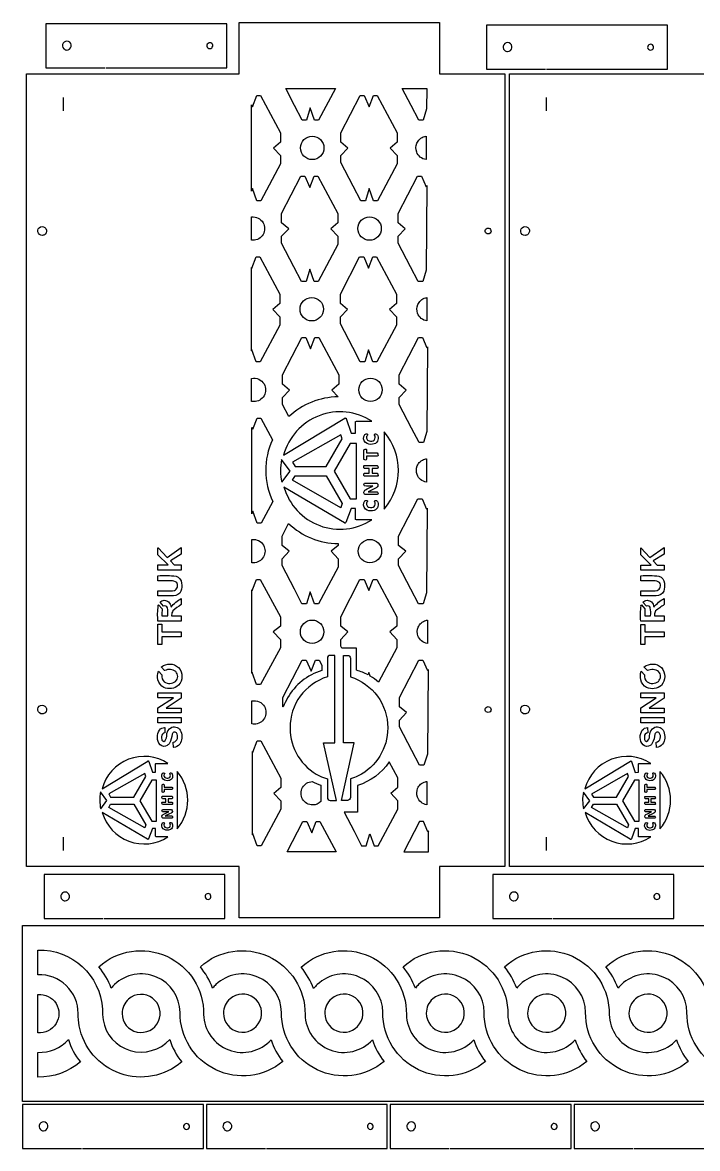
# Model space of a CAD drawing. Header units: millimetres. Extents: x -493 to 497, y 1253 to 3246.
# Drawn here: x -493 to -33, y 1253 to 2020 of the extents above; entities that cross this region are included whole.
import ezdxf

# ---------------------------------------------------------------- set-up
doc = ezdxf.new("R2010")
doc.units = ezdxf.units.MM
doc.layers.add('Default', color=70, linetype='Continuous')

msp = doc.modelspace()

# ---------------------------------------------------------------- linework, layer by layer
at = {"layer": 'Default'}
for points in [[(-345.25, 1425.01), (-345.25, 1445.01), (-490.25, 1445.03), (-490.25, 1985.01), (-345.25, 1985.01), (-345.25, 2020.01), (-208.61, 2020.01), (-208.61, 1985.01), (-164.08, 1985.01), (-164.08, 1445.01), (-208.61, 1445.01), (-208.61, 1410.01), (-345.25, 1410.01)], [(-16.08, 1425), (-16.08, 1445), (-161.08, 1445.01), (-161.08, 1985), (-16.08, 1985), (-16.08, 2020), (120.56, 2020), (120.56, 1985), (165.08, 1985), (165.08, 1445), (120.56, 1445), (120.56, 1410), (-16.08, 1410)], [(-279.62, 1975.01), (-291.16, 1953.57), (-291.97, 1953.57), (-293.22, 1953.57), (-293.86, 1953.57), (-296.82, 1961.84), (-299.33, 1953.57), (-302.4, 1953.57), (-307.58, 1963.52), (-313.56, 1975.01)], [(-217.41, 1975.01), (-217.52, 1961.17), (-219.82, 1953.57), (-222.89, 1953.57), (-228.07, 1963.52), (-234.05, 1975.01)], [(-317.12, 1938.63), (-317.12, 1938.5), (-321.91, 1934.46), (-317.12, 1929.4), (-317.12, 1928.83), (-317.12, 1923.69), (-330.59, 1898.64), (-331.41, 1898.64), (-332.66, 1898.64), (-333.3, 1898.64), (-336.26, 1906.9), (-336.81, 1905.09), (-336.81, 1963.94), (-336.26, 1962.63), (-333.3, 1970.29), (-330.78, 1970.19), (-317.12, 1944.87), (-317.12, 1938.63)], [(-262.81, 1970.29), (-259.97, 1970.29), (-256.75, 1962.63), (-253.79, 1970.29), (-251.27, 1970.19), (-237.61, 1944.87), (-237.61, 1938.63), (-237.61, 1938.5), (-242.4, 1934.46), (-237.61, 1929.4), (-237.61, 1928.83), (-237.61, 1923.69), (-251.09, 1898.64), (-251.9, 1898.64), (-253.15, 1898.64), (-253.79, 1898.64), (-256.75, 1906.9), (-259.26, 1898.64), (-262.33, 1898.64), (-267.51, 1908.59), (-275.89, 1924.71), (-275.89, 1928.83), (-275.89, 1929.4), (-271.11, 1934.46), (-275.89, 1938.5), (-275.89, 1938.63), (-275.89, 1940.35), (-275.89, 1943.9), (-275.89, 1944.81)], [(-303.25, 1915.36), (-300.41, 1915.36), (-297.19, 1907.7), (-294.22, 1915.36), (-291.71, 1915.26), (-278.05, 1889.94), (-278.05, 1883.69), (-278.05, 1883.56), (-282.83, 1879.53), (-278.05, 1874.47), (-278.05, 1873.89), (-278.05, 1868.76), (-291.52, 1843.7), (-292.34, 1843.7), (-293.59, 1843.7), (-294.22, 1843.7), (-297.19, 1851.97), (-299.69, 1843.7), (-302.76, 1843.7), (-307.94, 1853.65), (-316.33, 1869.77), (-316.33, 1873.89), (-316.33, 1874.47), (-311.54, 1879.53), (-316.33, 1883.56), (-316.33, 1883.69), (-316.33, 1885.41), (-316.33, 1888.96), (-316.33, 1889.88)], [(-217.44, 1908.91), (-217.88, 1851.3), (-220.18, 1843.7), (-223.25, 1843.7), (-228.43, 1853.65), (-236.82, 1869.77), (-236.82, 1873.89), (-236.82, 1874.47), (-232.04, 1879.53), (-236.82, 1883.56), (-236.82, 1883.69), (-236.82, 1885.41), (-236.82, 1888.96), (-236.82, 1889.88), (-223.74, 1915.36), (-220.9, 1915.36), (-217.88, 1908.18)], [(-336.81, 1796.42), (-336.81, 1853.2), (-336.63, 1852.76), (-333.66, 1860.42), (-331.15, 1860.32), (-317.49, 1835), (-317.49, 1828.76), (-317.49, 1828.63), (-322.27, 1824.59), (-317.49, 1819.53), (-317.49, 1818.96), (-317.49, 1813.82), (-330.96, 1788.77), (-331.77, 1788.77), (-333.03, 1788.77), (-333.66, 1788.77), (-336.63, 1797.03)], [(-263.18, 1860.42), (-260.34, 1860.42), (-257.12, 1852.76), (-254.15, 1860.42), (-251.64, 1860.32), (-237.98, 1835), (-237.98, 1828.76), (-237.98, 1828.63), (-242.76, 1824.59), (-237.98, 1819.53), (-237.98, 1818.96), (-237.98, 1813.82), (-251.45, 1788.77), (-252.27, 1788.77), (-253.52, 1788.77), (-254.15, 1788.77), (-257.12, 1797.03), (-259.62, 1788.77), (-262.69, 1788.77), (-267.87, 1798.72), (-276.26, 1814.84), (-276.26, 1818.96), (-276.26, 1819.53), (-271.47, 1824.59), (-276.26, 1828.63), (-276.26, 1828.76), (-276.26, 1830.48), (-276.26, 1834.03), (-276.26, 1834.94)], [(-216.81, 1799.04), (-217.25, 1741.43), (-219.55, 1733.83), (-222.62, 1733.83), (-227.8, 1743.78), (-236.19, 1759.9), (-236.19, 1764.02), (-236.19, 1764.6), (-231.4, 1769.66), (-236.19, 1773.69), (-236.19, 1773.82), (-236.19, 1775.54), (-236.19, 1779.09), (-236.19, 1780.01), (-223.11, 1805.49), (-220.27, 1805.49), (-217.25, 1798.31)], [(-275.98, 1739.23), (-308.91, 1720.46), (-307.22, 1717.56), (-286.07, 1717.56), (-275.06, 1736.38), (-275.99, 1739.19)], [(-269.53, 1695.54), (-265.35, 1695.54), (-265.35, 1733.18), (-269.53, 1733.18), (-280.54, 1714.36)], [(-275.98, 1689.48), (-308.91, 1708.26), (-307.22, 1711.15), (-286.07, 1711.15), (-275.06, 1692.33), (-275.99, 1689.53)], [(-217.18, 1689.17), (-217.62, 1631.56), (-219.92, 1623.96), (-222.99, 1623.96), (-228.17, 1633.91), (-236.55, 1650.03), (-236.55, 1654.15), (-236.55, 1654.73), (-231.77, 1659.79), (-236.55, 1663.82), (-236.55, 1663.95), (-236.55, 1665.67), (-236.55, 1669.22), (-236.55, 1670.14), (-223.47, 1695.62), (-220.63, 1695.62), (-217.62, 1688.44)], [(-336.54, 1576.68), (-336.54, 1633.46), (-336.36, 1633.02), (-333.39, 1640.68), (-330.88, 1640.58), (-317.22, 1615.26), (-317.22, 1609.02), (-317.22, 1608.89), (-322, 1604.85), (-317.22, 1599.79), (-317.22, 1599.22), (-317.22, 1594.08), (-330.69, 1569.03), (-331.51, 1569.03), (-332.76, 1569.03), (-333.39, 1569.03), (-336.36, 1577.29)], [(-216.54, 1579.3), (-216.99, 1521.69), (-219.29, 1514.09), (-222.36, 1514.09), (-227.53, 1524.04), (-235.92, 1540.16), (-235.92, 1544.28), (-235.92, 1544.86), (-231.14, 1549.92), (-235.92, 1553.95), (-235.92, 1554.08), (-235.92, 1555.8), (-235.92, 1559.35), (-235.92, 1560.27), (-222.84, 1585.75), (-220, 1585.75), (-216.99, 1578.57)], [(-336.12, 1466.72), (-336.12, 1523.5), (-335.93, 1523.06), (-332.97, 1530.71), (-330.45, 1530.62), (-316.79, 1505.3), (-316.79, 1499.05), (-316.79, 1498.92), (-321.58, 1494.89), (-316.79, 1489.83), (-316.79, 1489.25), (-316.79, 1484.12), (-330.27, 1459.06), (-331.08, 1459.06), (-332.33, 1459.06), (-332.97, 1459.06), (-335.93, 1467.33)], [(-409.65, 1508.48), (-434.22, 1494.48), (-432.95, 1492.32), (-417.18, 1492.32), (-408.97, 1506.35), (-409.65, 1508.45)], [(-404.84, 1475.89), (-401.72, 1475.89), (-401.72, 1503.96), (-404.84, 1503.96), (-413.05, 1489.92)], [(-80.48, 1508.47), (-105.05, 1494.46), (-103.79, 1492.3), (-88.01, 1492.3), (-79.8, 1506.34), (-80.49, 1508.43)], [(-75.67, 1475.87), (-72.55, 1475.87), (-72.55, 1503.95), (-75.67, 1503.95), (-83.88, 1489.91)], [(-409.65, 1471.37), (-434.22, 1485.37), (-432.95, 1487.53), (-417.18, 1487.53), (-408.97, 1473.49), (-409.65, 1471.4)], [(-80.48, 1471.35), (-105.05, 1485.36), (-103.79, 1487.52), (-88.01, 1487.52), (-79.8, 1473.48), (-80.49, 1471.39)], [(-279.23, 1455.01), (-312.59, 1455.01), (-301.92, 1475.78), (-299.08, 1475.78), (-295.86, 1468.12), (-292.9, 1475.78), (-290.38, 1475.68)], [(-216.23, 1455.01), (-216.12, 1469.33), (-216.56, 1468.61), (-219.58, 1475.78), (-222.42, 1475.78), (-233.08, 1455.01)], [(497, 1405), (497, 1285), (-493, 1285), (-493, 1405)]]:
    msp.add_lwpolyline(points, close=True, dxfattribs=at)
for points in [[(-436.16, 1989.22), (-353.78, 1989.22), (-353.78, 2019.22), (-477.12, 2019.22), (-477.12, 1989.22), (-436.85, 1989.22)], [(-135.66, 1988.22), (-53.28, 1988.22), (-53.28, 2018.22), (-176.62, 2018.22), (-176.62, 1988.22), (-136.35, 1988.22)], [(-465.25, 1969.01), (-465.25, 1959.94)], [(-136.08, 1969), (-136.08, 1959.93)], [(-465.25, 1465.01), (-465.25, 1455.94)], [(-136.08, 1465), (-136.08, 1455.93)], [(-437.34, 1409.63), (-354.97, 1409.63), (-354.97, 1439.63), (-478.3, 1439.63), (-478.3, 1409.63), (-438.04, 1409.63)], [(-131.38, 1409.63), (-49, 1409.63), (-49, 1439.63), (-172.34, 1439.63), (-172.34, 1409.63), (-132.07, 1409.63)], [(-452.04, 1253), (-369.66, 1253), (-369.66, 1283), (-493, 1283), (-493, 1253), (-452.73, 1253)], [(-326.7, 1253), (-244.32, 1253), (-244.32, 1283), (-367.66, 1283), (-367.66, 1253), (-327.39, 1253)], [(-201.36, 1253), (-118.99, 1253), (-118.99, 1283), (-242.32, 1283), (-242.32, 1253), (-202.05, 1253)], [(-76.02, 1253), (6.35, 1253), (6.35, 1283), (-116.99, 1283), (-116.99, 1253), (-76.72, 1253)]]:
    msp.add_lwpolyline(points, dxfattribs=at)
for points in [[(-462.81, 2001.29, 5.251225), (-464.86, 2002.11, 0.191346)], [(-365.31, 2002.22, 5.257541), (-366.68, 2002.76, 0.191576)], [(-162.31, 2000.3, 5.251225), (-164.36, 2001.11, 0.191346)], [(-64.81, 2001.22, 5.257541), (-66.18, 2001.77, 0.191576)], [(-217.88, 1926.66, -0.142003), (-221.84, 1928.37, -0.133619), (-224.27, 1931.81, -0.187557), (-224.13, 1937.72, -0.110172), (-222.14, 1940.55, -0.122176), (-218.88, 1942.33, -0.033359), (-217.88, 1942.52)], [(-336.81, 1871.72), (-336.81, 1887.59, -0.298874), (-328.98, 1883.65, -0.57735), (-335.9, 1871.67, -0.028632)], [(-479.56, 1875.01, -5.251225), (-477.51, 1875.83, -0.191346)], [(-175.56, 1876.01, -5.257541), (-174.2, 1876.56, -0.191576)], [(-150.39, 1875, -5.251225), (-148.34, 1875.81, -0.191346)], [(-217.25, 1816.79, -0.142003), (-221.21, 1818.5, -0.133619), (-223.64, 1821.94, -0.187557), (-223.5, 1827.85, -0.110172), (-221.51, 1830.68, -0.122176), (-218.25, 1832.46, -0.033359), (-217.25, 1832.65)], [(-277.81, 1765.01, 0.187017), (-311.34, 1751.52), (-315.7, 1759.9), (-315.7, 1764.02), (-315.7, 1764.6), (-310.91, 1769.66), (-315.7, 1773.69), (-315.7, 1773.82), (-315.7, 1775.54), (-315.7, 1779.09), (-315.7, 1780.01), (-302.62, 1805.49), (-299.78, 1805.49), (-296.56, 1797.83), (-293.59, 1805.49), (-291.08, 1805.39), (-277.42, 1780.07), (-277.42, 1773.82), (-277.42, 1773.69), (-282.2, 1769.66)], [(-336.81, 1761.95), (-336.81, 1777.62, -0.320789), (-328.35, 1773.78, -0.57735), (-335.27, 1761.8, -0.048658)], [(-322.63, 1735.83, 0.221137), (-322.38, 1693.67), (-330.33, 1678.9), (-331.14, 1678.9), (-332.4, 1678.9), (-333.03, 1678.9), (-336, 1687.16), (-336.54, 1685.35), (-336.54, 1744.2), (-336, 1742.89), (-333.03, 1750.55), (-330.51, 1750.45)], [(-314.99, 1725.28), (-273.31, 1750.55, -0.48177), (-272.29, 1750.17), (-269.03, 1740.25), (-266.05, 1740.34), (-266.07, 1747.68, -0.416181), (-265.37, 1748.38), (-254.76, 1748.38, 0.509963)], [(-252.26, 1739.72, -0.346715), (-250.85, 1738.55, -0.511237), (-254.31, 1732.69, -0.22276), (-259.06, 1733.85, -0.405203), (-259.62, 1739.41, -0.37263), (-257.78, 1739.49, -0.232737), (-258.11, 1738.51, 0.54722), (-256.74, 1735.09, 0.229603), (-253.15, 1735.55, 0.32845), (-253.05, 1738.98, -0.580608)], [(-246.44, 1741.11), (-246.44, 1688.57, 0.372988)], [(-259.3, 1729.37, -0.536374), (-258.39, 1728.94), (-258.39, 1726.79), (-251.12, 1726.79), (-251.12, 1726.79, -0.282009), (-250.68, 1725.71, -0.551697), (-251.12, 1724.62), (-258.39, 1724.62), (-258.39, 1722.47, -0.461158), (-260.15, 1722.27, -0.163379), (-260.22, 1722.47), (-260.22, 1728.94, -0.182857)], [(-316.27, 1706.8), (-310.49, 1714.38), (-316.39, 1722.29, 0.095574)], [(-251.12, 1718.34, -0.285022), (-250.68, 1717.27, -0.553162), (-251.12, 1716.18), (-254.7, 1716.18), (-254.7, 1713.04), (-251.12, 1713.04, -0.288661), (-250.68, 1711.96, -0.551693), (-251.12, 1710.88), (-259.81, 1710.88, -0.285656), (-260.26, 1711.96, -0.556213), (-259.81, 1713.04), (-256.58, 1713.04), (-256.58, 1716.18), (-259.81, 1716.18, -0.28895), (-260.26, 1717.27, -0.55095), (-259.81, 1718.34), (-251.12, 1718.34)], [(-217.62, 1706.92, -0.142003), (-221.58, 1708.63, -0.133619), (-224, 1712.07, -0.187557), (-223.86, 1717.98, -0.110172), (-221.88, 1720.81, -0.122176), (-218.62, 1722.59, -0.033359), (-217.62, 1722.78)], [(-254.79, 1681.29), (-265.37, 1681.29, -0.413193), (-266.07, 1681.99), (-266.07, 1689.02), (-269.04, 1689.02), (-272.53, 1679.49, -0.47026), (-273.54, 1679.13), (-314.76, 1703.57, 0.503692)], [(-251.52, 1706.26, -0.653093), (-251.95, 1703.11, -0.01846), (-257.24, 1700.35, -0.008463), (-251.13, 1700.37, -0.519517), (-251.13, 1698.39), (-259.4, 1698.39, -0.580221), (-259.18, 1701.67, -0.017313), (-254.11, 1704.3, -0.006101), (-259.79, 1704.29, -0.521436), (-259.79, 1706.26)], [(-252.26, 1694.43, -0.346715), (-250.85, 1693.27, -0.511237), (-254.31, 1687.41, -0.22276), (-259.06, 1688.57, -0.405203), (-259.62, 1694.12, -0.37263), (-257.78, 1694.21, -0.232737), (-258.11, 1693.23, 0.54722), (-256.74, 1689.81, 0.229603), (-253.15, 1690.26, 0.32845), (-253.05, 1693.7, -0.580608)], [(-311.62, 1678.78, 0.189218), (-277.78, 1665.02), (-277.78, 1663.95), (-277.78, 1663.82), (-282.57, 1659.79), (-277.78, 1654.73), (-277.78, 1654.15), (-277.78, 1649.02), (-291.25, 1623.96), (-292.07, 1623.96), (-293.32, 1623.96), (-293.96, 1623.96), (-296.92, 1632.23), (-299.42, 1623.96), (-302.49, 1623.96), (-307.67, 1633.91), (-316.06, 1650.03), (-316.06, 1654.15), (-316.06, 1654.73), (-311.28, 1659.79), (-316.06, 1663.82), (-316.06, 1663.95), (-316.06, 1665.67), (-316.06, 1669.22), (-316.06, 1670.14)], [(-336.54, 1651.98), (-336.54, 1667.85, -0.298874), (-328.72, 1663.91, -0.57735), (-335.63, 1651.93, -0.028632)], [(-384.76, 1646.95), (-400.62, 1646.95, -0.389639), (-400.66, 1646.99), (-400.66, 1650.44, -0.426307), (-400.62, 1650.48), (-393.67, 1650.48), (-400.65, 1657.38, -0.196924), (-400.66, 1657.41), (-400.66, 1662.05, -0.694813), (-400.6, 1662.08), (-394.44, 1655.67), (-384.78, 1662.44, -0.612482), (-384.73, 1662.4), (-384.73, 1657.94, -0.266816), (-384.74, 1657.9), (-392.15, 1653.23), (-389.54, 1650.48), (-384.76, 1650.48, -0.389639), (-384.73, 1650.44), (-384.73, 1646.99, -0.426307)], [(-55.59, 1646.93), (-71.45, 1646.93, -0.389639), (-71.49, 1646.97), (-71.49, 1650.42, -0.426307), (-71.45, 1650.46), (-64.51, 1650.46), (-71.48, 1657.37, -0.196924), (-71.49, 1657.4), (-71.49, 1662.04, -0.694813), (-71.43, 1662.07), (-65.27, 1655.65), (-55.61, 1662.42, -0.612482), (-55.56, 1662.39), (-55.56, 1657.92, -0.266816), (-55.58, 1657.89), (-62.98, 1653.21), (-60.37, 1650.46), (-55.59, 1650.46, -0.389639), (-55.56, 1650.42), (-55.56, 1646.97, -0.426307)], [(-400.66, 1629.47), (-400.66, 1632.93, -0.426757), (-400.62, 1632.97, 0.040683), (-389.39, 1633.09, 0.44272), (-387.81, 1638.58, 0.170069), (-391.85, 1639.62), (-400.62, 1639.62, -0.389251), (-400.66, 1639.66), (-400.66, 1643.11, -0.426757), (-400.62, 1643.15, -0.055944), (-388.25, 1642.87, -0.317039), (-384.55, 1638.17, -0.114204), (-384.98, 1632.76, -0.325277), (-390.14, 1629.5, -0.015017), (-400.63, 1629.43, -0.300471)], [(-71.49, 1629.46), (-71.49, 1632.91, -0.426757), (-71.45, 1632.95, 0.040683), (-60.22, 1633.08, 0.44272), (-58.64, 1638.57, 0.170069), (-62.68, 1639.6), (-71.45, 1639.6, -0.389251), (-71.49, 1639.64), (-71.49, 1643.09, -0.426757), (-71.45, 1643.13, -0.055944), (-59.08, 1642.85, -0.317039), (-55.38, 1638.15, -0.114204), (-55.81, 1632.74, -0.325277), (-60.97, 1629.48, -0.015017), (-71.46, 1629.42, -0.300471)], [(-275.99, 1599.22), (-275.99, 1599.79), (-271.21, 1604.85), (-275.99, 1608.89), (-275.99, 1609.02), (-275.99, 1610.74), (-275.99, 1614.29), (-275.99, 1615.2), (-262.91, 1640.68), (-260.07, 1640.68), (-256.85, 1633.02), (-253.89, 1640.68), (-251.37, 1640.58), (-237.71, 1615.26), (-237.71, 1609.02), (-237.71, 1608.89), (-242.5, 1604.85), (-237.71, 1599.79), (-237.71, 1599.22), (-237.71, 1594.08), (-250.27, 1570.72, 0.0425), (-255.94, 1574.76), (-256.85, 1577.29), (-257.38, 1575.56, 0.052052), (-265.25, 1578.79), (-265.25, 1593.91), (-275.37, 1593.91), (-275.99, 1595.1)], [(-391.35, 1616.41), (-391.35, 1615.75), (-384.76, 1615.75, -0.389403), (-384.73, 1615.71), (-384.73, 1612.26, -0.426582), (-384.76, 1612.22), (-400.62, 1612.22, -0.389403), (-400.66, 1612.26, -0.059614), (-400.44, 1622.68, -0.665027), (-400.25, 1623.25), (-397.88, 1620.63, 0.005015), (-397.9, 1615.75), (-393.95, 1615.75, 0.077896), (-394.14, 1621.36, 0.432815), (-396.81, 1622.48, -0.325441), (-396.85, 1622.49), (-399.19, 1625.08, -0.40842), (-399.19, 1625.14, -0.42748), (-393.43, 1625.3, -0.187558), (-391.74, 1621.85, -0.086677), (-384.78, 1627.67, -0.604462), (-384.73, 1627.63), (-384.73, 1623.5, -0.249786), (-384.74, 1623.47, 0.036177), (-390.52, 1619.16, 0.120294)], [(-62.18, 1616.4), (-62.18, 1615.74), (-55.59, 1615.74, -0.389403), (-55.56, 1615.7), (-55.56, 1612.25, -0.426582), (-55.59, 1612.21), (-71.45, 1612.21, -0.389403), (-71.49, 1612.25, -0.059614), (-71.27, 1622.66, -0.665027), (-71.08, 1623.24), (-68.71, 1620.62, 0.005015), (-68.73, 1615.74), (-64.78, 1615.74, 0.077896), (-64.98, 1621.34, 0.432815), (-67.64, 1622.47, -0.325441), (-67.68, 1622.48), (-70.02, 1625.07, -0.40842), (-70.02, 1625.13, -0.42748), (-64.26, 1625.29, -0.187558), (-62.57, 1621.84, -0.086677), (-55.61, 1627.65, -0.604462), (-55.56, 1627.62), (-55.56, 1623.49, -0.249786), (-55.57, 1623.46, 0.036177), (-61.35, 1619.14, 0.120294)], [(-216.99, 1597.05, -0.142003), (-220.95, 1598.76, -0.133619), (-223.37, 1602.2, -0.187557), (-223.23, 1608.11, -0.110172), (-221.25, 1610.94, -0.122176), (-217.99, 1612.72, -0.033359), (-216.99, 1612.91)], [(-384.76, 1601.47), (-397.9, 1601.47), (-397.9, 1596.44, -0.426307), (-397.94, 1596.4), (-400.62, 1596.4, -0.389638), (-400.66, 1596.44), (-400.66, 1610.02, -0.426307), (-400.62, 1610.06), (-397.94, 1610.06, -0.389638), (-397.9, 1610.02), (-397.9, 1605), (-384.76, 1605, -0.389638), (-384.73, 1604.96), (-384.73, 1601.51, -0.426307)], [(-55.59, 1601.45), (-68.73, 1601.45), (-68.73, 1596.42, -0.426307), (-68.77, 1596.38), (-71.45, 1596.38, -0.389638), (-71.49, 1596.42), (-71.49, 1610.01, -0.426307), (-71.45, 1610.05), (-68.77, 1610.05, -0.389638), (-68.73, 1610.01), (-68.73, 1604.99), (-55.59, 1604.99, -0.389638), (-55.56, 1604.95), (-55.56, 1601.49, -0.426307)], [(-310.61, 1539.51, 0.284046), (-290.47, 1506.82, 0.045498), (-285.13, 1504.76), (-285.13, 1492.09, 0.417351), (-283.21, 1490.15), (-278.9, 1490.15), (-287.76, 1529.34), (-280.17, 1529.34), (-280.05, 1529.34), (-280.05, 1588.91, 0.005514), (-283.23, 1588.92, 0.402534), (-285.13, 1586.93), (-285.13, 1574.29, 0.331178)], [(-244, 1539.51, -0.284047), (-264.14, 1506.82, -0.045497), (-269.48, 1504.76), (-269.48, 1492.09, -0.417376), (-271.4, 1490.15), (-275.52, 1490.15), (-266.85, 1529.34), (-274.19, 1529.34), (-274.19, 1588.92, -0.004424), (-271.38, 1588.92, -0.402534), (-269.48, 1586.93), (-269.48, 1574.29, -0.331178)], [(-396.11, 1578.53), (-398.33, 1580.97, -0.418624), (-398.32, 1581.03, -0.371211), (-386.63, 1580.65, -0.38404), (-386.62, 1568.51, -0.285048), (-396.68, 1567.04, -0.225383), (-400.64, 1572.3, -0.145781), (-400.35, 1578.05, -0.577694), (-400.3, 1578.07), (-398.05, 1575.59, 0.249881), (-396.36, 1570.9, 0.330684), (-388.64, 1571.22, 0.413198), (-388.52, 1577.84, 0.29285), (-396.07, 1578.52, -0.351391)], [(-288.96, 1582.22), (-288.96, 1578.6, 0.18859), (-312.29, 1559.95, 0.041774), (-315.2, 1553.76), (-315.43, 1553.95), (-315.43, 1554.08), (-315.43, 1555.8), (-315.43, 1559.35), (-315.43, 1560.27), (-302.35, 1585.75), (-299.51, 1585.75), (-296.29, 1578.09), (-293.32, 1585.75), (-290.81, 1585.65)], [(-66.95, 1578.51), (-69.16, 1580.96, -0.418624), (-69.15, 1581.02, -0.371211), (-57.46, 1580.64, -0.38404), (-57.45, 1568.5, -0.285048), (-67.51, 1567.02, -0.225383), (-71.48, 1572.28, -0.145781), (-71.19, 1578.04, -0.577694), (-71.13, 1578.05), (-68.89, 1575.58, 0.249881), (-67.19, 1570.88, 0.330684), (-59.47, 1571.21, 0.413198), (-59.35, 1577.82, 0.29285), (-66.9, 1578.51, -0.351391)], [(-384.76, 1549.74), (-400.62, 1549.74, -0.389638), (-400.66, 1549.78), (-400.66, 1553.14, -0.261253), (-400.64, 1553.17), (-390.16, 1560.09), (-400.62, 1560.09, -0.389639), (-400.66, 1560.13), (-400.66, 1563.34, -0.426307), (-400.62, 1563.38), (-384.76, 1563.38, -0.389638), (-384.73, 1563.34), (-384.73, 1559.88, -0.260178), (-384.74, 1559.84), (-394.97, 1553.03), (-384.76, 1553.03, -0.389639), (-384.73, 1552.99), (-384.73, 1549.78, -0.426307)], [(-336.54, 1542.21), (-336.54, 1557.88, -0.320789), (-328.09, 1554.04, -0.57735), (-335, 1542.06, -0.048658)], [(-55.59, 1549.72), (-71.45, 1549.72, -0.389638), (-71.49, 1549.76), (-71.49, 1553.12, -0.261253), (-71.47, 1553.16), (-60.99, 1560.08), (-71.45, 1560.08, -0.389639), (-71.49, 1560.12), (-71.49, 1563.33, -0.426307), (-71.45, 1563.37), (-55.59, 1563.37, -0.389638), (-55.56, 1563.33), (-55.56, 1559.86, -0.260178), (-55.57, 1559.83), (-65.81, 1553.01), (-55.59, 1553.01, -0.389639), (-55.56, 1552.97), (-55.56, 1549.76, -0.426307)], [(-479.56, 1549.01, -5.251225), (-477.51, 1549.83, -0.191346)], [(-175.56, 1550.01, -5.257541), (-174.2, 1550.56, -0.191576)], [(-150.39, 1549, -5.251225), (-148.34, 1549.81, -0.191346)], [(-384.76, 1542.96), (-400.62, 1542.96, -0.389639), (-400.66, 1543), (-400.66, 1546.45, -0.426307), (-400.62, 1546.5), (-384.76, 1546.5, -0.389639), (-384.73, 1546.45), (-384.73, 1543, -0.426307)], [(-55.59, 1542.95), (-71.45, 1542.95, -0.389639), (-71.49, 1542.99), (-71.49, 1546.44, -0.426307), (-71.45, 1546.48), (-55.59, 1546.48, -0.389639), (-55.56, 1546.44), (-55.56, 1542.99, -0.426307)], [(-389.96, 1526.3), (-390.26, 1529.66, -0.412399), (-390.23, 1529.7, 0.318576), (-387.42, 1532.39, 0.239957), (-388.05, 1536.17, 0.600929), (-390.98, 1535.14, -0.094024), (-392.81, 1529.12, -0.117471), (-394.27, 1527.54), (-394.27, 1527.54, -0.35247), (-399.12, 1528.02, -0.209276), (-401.03, 1533.03, -0.161056), (-399.61, 1538.03, -0.23523), (-396.08, 1539.75, -0.29367), (-396.05, 1539.72), (-395.91, 1536.26, -0.403472), (-395.94, 1536.22, 0.370857), (-398.2, 1533.63, 0.042754), (-398.1, 1531.59, 0.295516), (-396.69, 1530.26, 0.283707), (-394.7, 1533.92, -0.296468), (-391.16, 1539.9, -0.441237), (-385.05, 1537, -0.260462), (-385.84, 1528.35, -0.202065), (-389.93, 1526.26, -0.302904)], [(-60.79, 1526.28), (-61.09, 1529.64, -0.412399), (-61.06, 1529.69, 0.318576), (-58.25, 1532.38, 0.239957), (-58.88, 1536.16, 0.600929), (-61.81, 1535.13, -0.094024), (-63.64, 1529.11, -0.117471), (-65.1, 1527.52), (-65.1, 1527.52, -0.35247), (-69.95, 1528.01, -0.209276), (-71.86, 1533.02, -0.161056), (-70.44, 1538.01, -0.23523), (-66.91, 1539.74, -0.29367), (-66.88, 1539.7), (-66.74, 1536.25, -0.403472), (-66.78, 1536.21, 0.370857), (-69.03, 1533.62, 0.042754), (-68.94, 1531.57, 0.295516), (-67.52, 1530.25, 0.283707), (-65.53, 1533.9, -0.296468), (-62, 1539.89, -0.441237), (-55.88, 1536.99, -0.260462), (-56.67, 1528.34, -0.202065), (-60.76, 1526.25, -0.302904)], [(-438.75, 1498.07), (-407.66, 1516.92, -0.48177), (-406.9, 1516.64), (-404.47, 1509.24), (-402.24, 1509.31), (-402.26, 1514.78, -0.416181), (-401.74, 1515.31), (-393.82, 1515.31, 0.509963)], [(-109.58, 1498.06), (-78.49, 1516.91, -0.48177), (-77.73, 1516.62), (-75.3, 1509.22), (-73.07, 1509.29), (-73.09, 1514.77, -0.416181), (-72.57, 1515.29), (-64.65, 1515.29, 0.509963)], [(-264.51, 1500.32), (-264.51, 1482.19), (-273.78, 1482.19), (-266.97, 1469.11), (-261.79, 1459.16), (-258.72, 1459.16), (-256.22, 1467.42), (-253.26, 1459.16), (-252.62, 1459.16), (-251.37, 1459.16), (-250.55, 1459.16), (-237.08, 1484.21), (-237.08, 1489.35), (-237.08, 1489.92), (-241.87, 1494.98), (-237.08, 1499.02), (-237.08, 1499.15), (-237.08, 1505.39), (-242.95, 1516.28, -0.168154)], [(-391.95, 1508.84, -0.346715), (-390.9, 1507.97, -0.511237), (-393.48, 1503.6, -0.22276), (-397.03, 1504.47, -0.405203), (-397.45, 1508.61, -0.37263), (-396.07, 1508.68, -0.232737), (-396.32, 1507.94, 0.54722), (-395.3, 1505.39, 0.229603), (-392.62, 1505.73, 0.32845), (-392.55, 1508.29, -0.580608)], [(-387.61, 1509.88), (-387.61, 1470.69, 0.372988)], [(-62.79, 1508.83, -0.346715), (-61.73, 1507.96, -0.511237), (-64.31, 1503.59, -0.22276), (-67.86, 1504.45, -0.405203), (-68.28, 1508.59, -0.37263), (-66.91, 1508.66, -0.232737), (-67.15, 1507.93, 0.54722), (-66.13, 1505.38, 0.229603), (-63.45, 1505.72, 0.32845), (-63.38, 1508.28, -0.580608)], [(-58.44, 1509.87), (-58.44, 1470.67, 0.372988)], [(-439.71, 1484.29), (-435.4, 1489.94), (-439.79, 1495.84, 0.095574)], [(-397.21, 1501.12, -0.536374), (-396.53, 1500.81), (-396.53, 1499.2), (-391.11, 1499.2), (-391.11, 1499.2, -0.282009), (-390.77, 1498.39, -0.551697), (-391.11, 1497.58), (-396.53, 1497.58), (-396.53, 1495.98, -0.461158), (-397.84, 1495.83, -0.163379), (-397.89, 1495.98), (-397.89, 1500.81, -0.182857)], [(-289.51, 1500.47), (-289.51, 1489.35, -0.197998), (-295.14, 1487.03, -0.57735), (-302.05, 1499.01, -0.254434), (-295.54, 1502.99, 0.039909)], [(-217.35, 1487.18, -0.142003), (-221.31, 1488.89, -0.133619), (-223.73, 1492.33, -0.187557), (-223.6, 1498.24, -0.110172), (-221.61, 1501.07, -0.122176), (-218.35, 1502.85, -0.033359), (-217.35, 1503.04)], [(-110.54, 1484.27), (-106.23, 1489.92), (-110.62, 1495.83, 0.095574)], [(-68.04, 1501.11, -0.536374), (-67.36, 1500.79), (-67.36, 1499.18), (-61.94, 1499.18), (-61.94, 1499.18, -0.282009), (-61.61, 1498.38, -0.551697), (-61.94, 1497.57), (-67.36, 1497.57), (-67.36, 1495.96, -0.461158), (-68.68, 1495.81, -0.163379), (-68.72, 1495.96), (-68.72, 1500.79, -0.182857)], [(-391.11, 1492.9, -0.285022), (-390.77, 1492.09, -0.553162), (-391.11, 1491.29), (-393.77, 1491.29), (-393.77, 1488.94), (-391.11, 1488.94, -0.288661), (-390.77, 1488.14, -0.551693), (-391.11, 1487.33), (-397.59, 1487.33, -0.285656), (-397.92, 1488.14, -0.556213), (-397.59, 1488.94), (-395.18, 1488.94), (-395.18, 1491.29), (-397.59, 1491.29, -0.28895), (-397.92, 1492.09, -0.55095), (-397.59, 1492.9), (-391.11, 1492.9)], [(-61.94, 1492.88, -0.285022), (-61.61, 1492.08, -0.553162), (-61.94, 1491.27), (-64.6, 1491.27), (-64.6, 1488.93), (-61.94, 1488.93, -0.288661), (-61.61, 1488.12, -0.551693), (-61.94, 1487.32), (-68.42, 1487.32, -0.285656), (-68.75, 1488.12, -0.556213), (-68.42, 1488.93), (-66.01, 1488.93), (-66.01, 1491.27), (-68.42, 1491.27, -0.28895), (-68.75, 1492.08, -0.55095), (-68.42, 1492.88), (-61.94, 1492.88)], [(-393.84, 1465.25), (-401.74, 1465.25, -0.413193), (-402.26, 1465.78), (-402.26, 1471.02), (-404.47, 1471.02), (-407.07, 1463.92, -0.47026), (-407.83, 1463.64), (-438.58, 1481.87, 0.503692)], [(-391.4, 1483.88, -0.653093), (-391.72, 1481.53, -0.01846), (-395.67, 1479.47, -0.008463), (-391.11, 1479.49, -0.519517), (-391.11, 1478.01), (-397.28, 1478.01, -0.580221), (-397.11, 1480.46, -0.017313), (-393.33, 1482.42, -0.006101), (-397.57, 1482.41, -0.521436), (-397.57, 1483.88)], [(-64.67, 1465.24), (-72.57, 1465.24, -0.413193), (-73.09, 1465.76), (-73.09, 1471.01), (-75.31, 1471.01), (-77.91, 1463.9, -0.47026), (-78.66, 1463.63), (-109.41, 1481.86, 0.503692)], [(-62.24, 1483.87, -0.653093), (-62.56, 1481.52, -0.01846), (-66.5, 1479.46, -0.008463), (-61.94, 1479.47, -0.519517), (-61.94, 1478), (-68.11, 1478, -0.580221), (-67.95, 1480.44, -0.017313), (-64.16, 1482.41, -0.006101), (-68.41, 1482.4, -0.521436), (-68.41, 1483.87)], [(-391.95, 1475.06, -0.346715), (-390.9, 1474.19, -0.511237), (-393.48, 1469.82, -0.22276), (-397.03, 1470.69, -0.405203), (-397.45, 1474.83, -0.37263), (-396.07, 1474.9, -0.232737), (-396.32, 1474.16, 0.54722), (-395.3, 1471.61, 0.229603), (-392.62, 1471.95, 0.32845), (-392.55, 1474.51, -0.580608)], [(-62.79, 1475.05, -0.346715), (-61.73, 1474.18, -0.511237), (-64.31, 1469.81, -0.22276), (-67.86, 1470.67, -0.405203), (-68.28, 1474.81, -0.37263), (-66.91, 1474.88, -0.232737), (-67.15, 1474.15, 0.54722), (-66.13, 1471.59, 0.229603), (-63.45, 1471.94, 0.32845), (-63.38, 1474.5, -0.580608)], [(-464, 1421.7, 5.251225), (-466.05, 1422.52, 0.191346)], [(-158.03, 1421.7, 5.251225), (-160.08, 1422.52, 0.191346)], [(-366.49, 1422.63, 5.257541), (-367.86, 1423.17, 0.191576)], [(-60.53, 1422.63, 5.257541), (-61.9, 1423.17, 0.191576)], [(-482.52, 1371.36), (-482.48, 1388.16, -0.407017), (-438.52, 1347.82, 0.023642), (-438.08, 1340.69, 0.627837), (-392.58, 1327.33, 0.098927), (-384.39, 1311.98, -0.576929), (-454.35, 1336.52, -0.049964), (-455.05, 1344.91, 0.425002)], [(-440.87, 1376.85, -0.653068), (-369.5, 1344.34, 0.675709), (-323.51, 1327, 0.094759), (-315.6, 1312.27, -0.63929), (-385.56, 1345.73, 0.652516), (-430.27, 1364.67), (-430.27, 1364.67, 0.030795), (-432.5, 1362.28, 0.072675)], [(-371.75, 1376.85, -0.653068), (-300.39, 1344.34, 0.675709), (-254.39, 1327, 0.094759), (-246.49, 1312.27, -0.63929), (-316.45, 1345.73, 0.652516), (-361.15, 1364.67), (-361.15, 1364.67, 0.030795), (-363.38, 1362.28, 0.072675)], [(-185.28, 1327, 0.094759), (-177.37, 1312.27, -0.639315), (-247.33, 1345.76, 0.65269), (-292.06, 1364.65), (-292.06, 1364.65, 0.034842), (-294.56, 1361.92, 0.07168), (-302.96, 1376.55, -0.656707), (-231.27, 1344.33, 0.675695)], [(-233.52, 1376.85, -0.653068), (-162.16, 1344.34, 0.675709), (-116.16, 1327, 0.094759), (-108.26, 1312.27, -0.63929), (-178.22, 1345.73, 0.652516), (-222.92, 1364.67), (-222.92, 1364.67, 0.030795), (-225.15, 1362.28, 0.072675)], [(-164.41, 1376.85, -0.653068), (-93.04, 1344.34, 0.675709), (-47.05, 1327, 0.094759), (-39.14, 1312.27, -0.63929), (-109.1, 1345.73, 0.652516), (-153.81, 1364.67), (-153.81, 1364.67, 0.030795), (-156.04, 1362.28, 0.072675)], [(-95.29, 1376.85, -0.653068), (-23.93, 1344.34, 0.675709), (22.07, 1327, 0.094759), (29.97, 1312.27, -0.63929), (-39.99, 1345.73, 0.652516), (-84.69, 1364.67), (-84.69, 1364.67, 0.030795), (-86.92, 1362.28, 0.072675)], [(-482.46, 1331.88), (-482.45, 1357.96, -1.094649)], [(-425.11, 1345, 4.607417), (-420.65, 1354.8, 0.216396)], [(-355.98, 1345.17, 4.607417), (-351.52, 1354.98, 0.216396)], [(-286.87, 1345.17, 4.607417), (-282.4, 1354.98, 0.216396)], [(-217.75, 1345.17, 4.607417), (-213.29, 1354.98, 0.216396)], [(-148.64, 1345.17, 4.607417), (-144.17, 1354.98, 0.216396)], [(-79.52, 1345.17, 4.607417), (-75.06, 1354.98, 0.216396)], [(-482.48, 1301.68), (-482.52, 1318.48, 0.22835), (-461.69, 1327.32, 0.099148), (-453.51, 1311.98, -0.186079)], [(-478.69, 1265.07, 5.251225), (-480.74, 1265.89, 0.191346)], [(-381.19, 1266, 5.257541), (-382.55, 1266.54, 0.191576)], [(-353.35, 1265.07, 5.251225), (-355.4, 1265.89, 0.191346)], [(-255.85, 1266, 5.257541), (-257.22, 1266.54, 0.191576)], [(-228.02, 1265.07, 5.251225), (-230.06, 1265.89, 0.191346)], [(-130.51, 1266, 5.257541), (-131.88, 1266.54, 0.191576)], [(-102.68, 1265.07, 5.251225), (-104.73, 1265.89, 0.191346)]]:
    msp.add_lwpolyline(points, format="xyb", close=True, dxfattribs=at)
for centre in [(-295.46, 1934.59), (-256.39, 1879.66), (-295.83, 1824.72), (-255.76, 1769.79), (-256.12, 1659.92), (-295.56, 1604.98)]:
    msp.add_circle(centre, 7.98, dxfattribs=at)

doc.saveas('drawing.dxf')
